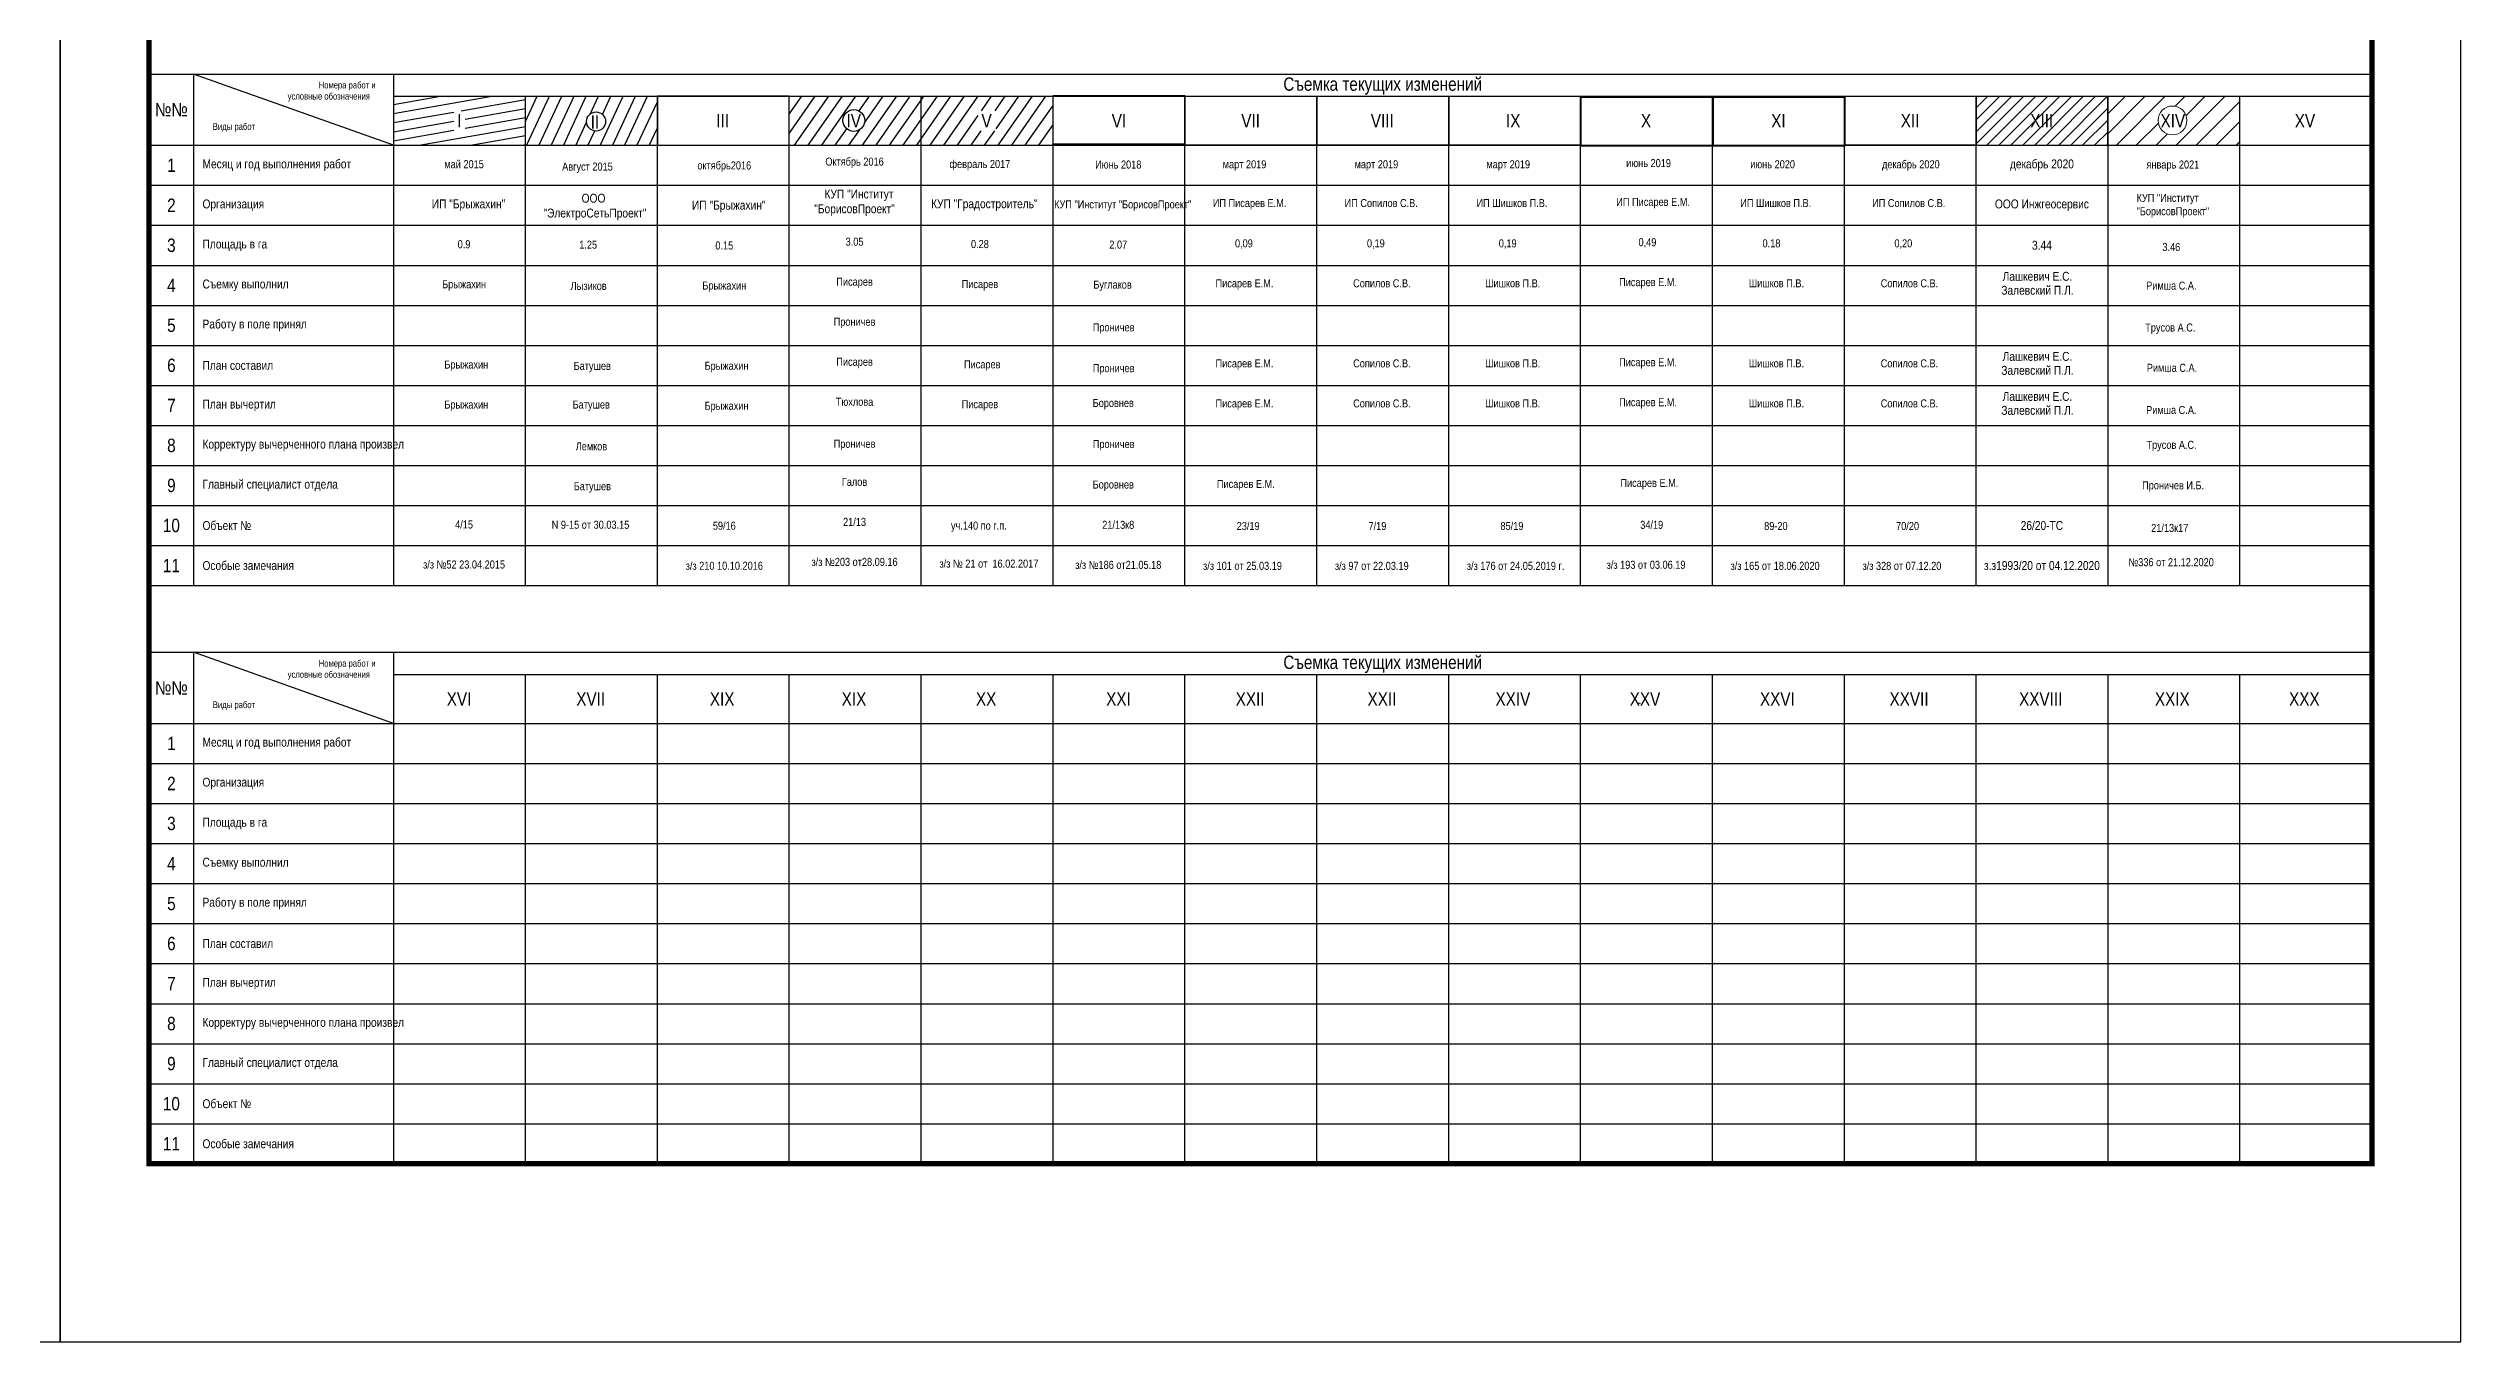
# Model space of a CAD drawing. Header units: millimetres. Extents: x 5990 to 6530, y 11480 to 11770.
# Drawn here: x 6258.6 to 6530, y 11480 to 11625.4 of the extents above; entities that cross this region are included whole.
import ezdxf
from ezdxf.enums import TextEntityAlignment as Align

# ---------------------------------------------------------------- set-up
doc = ezdxf.new("R2010")
doc.units = ezdxf.units.MM
doc.layers.add('01 ПЛАНШЕТ', color=7, linetype='Continuous')
doc.styles.add('Д-431', font='ARIALNI_1.TTF', dxfattribs={"height": 0.9})
doc.styles.add('Р-131', font='ARIALN.TTF')

msp = doc.modelspace()

# ---------------------------------------------------------------- hatches: boundary and pattern name
at = {"layer": '01 ПЛАНШЕТ', "lineweight": 25}
h = msp.add_hatch(dxfattribs=at)
h.set_pattern_fill('ANSI31', color=4, scale=10, angle=10, style=0)
h.set_pattern_definition([(55, (0, 0), (-1.02394006, 0.71697055), [])])
h.paths.add_polyline_path([(6356.83, 11620), (6342, 11620), (6342, 11614.5), (6356.83, 11614.5)])
h.paths.add_polyline_path([(6348.02, 11617.28, -1), (6350.49, 11617.28, -1)], flags=16)
h.paths.add_polyline_path([(6348.07, 11616.12), (6350.6, 11616.12), (6350.6, 11618.38), (6348.07, 11618.38)], flags=24)
at = {"layer": '01 ПЛАНШЕТ', "lineweight": 15}
h = msp.add_hatch(dxfattribs=at)
h.set_pattern_fill('ANSI31', color=3, scale=0.3)
h.set_pattern_definition([(45, (-116.5, -185), (-0.67351921, 0.67351921), [])])
h.paths.add_polyline_path([(6490.33, 11620), (6475.5, 11620), (6475.5, 11614.5), (6490.33, 11614.5)])
h.paths.add_polyline_path([(6481.02, 11616.12), (6484.82, 11616.12), (6484.82, 11618.38), (6481.02, 11618.38)], flags=24)
h = msp.add_hatch(dxfattribs=at)
h.set_pattern_fill('ANSI31', color=225, scale=0.5)
h.paths.add_polyline_path([(6490.28, 11620), (6505.17, 11620), (6505.17, 11614.5), (6490.28, 11614.5)])
edge = h.paths.add_edge_path(flags=16)
edge.add_arc((6497.58, 11617.29), 1.62, 0, 360)

# ---------------------------------------------------------------- linework, layer by layer
at = {"layer": '01 ПЛАНШЕТ', "color": 2}
for p, q in [((6297.5, 11619.07), (6302.78, 11620)), ((6297.5, 11618.05), (6308.54, 11620)), ((6305.08, 11618.38), (6312.33, 11619.65)), ((6297.5, 11617.04), (6304.27, 11618.23)), ((6297.5, 11616.02), (6304.27, 11617.22)), ((6300.38, 11614.5), (6312.33, 11616.61)), ((6305.55, 11617.44), (6312.33, 11618.64)), ((6305.55, 11616.43), (6312.33, 11617.62)), ((6297.5, 11615.01), (6304.27, 11616.2)), ((6306.14, 11614.5), (6312.33, 11615.59)), ((6311.9, 11614.5), (6312.33, 11614.58))]:
    msp.add_line(p, q, dxfattribs=at)
at = {"layer": '01 ПЛАНШЕТ', "color": 6}
for p, q in [((6312.33, 11617.17), (6313.65, 11620.01)), ((6312.49, 11614.55), (6315.03, 11620)), ((6313.87, 11614.55), (6316.41, 11620)), ((6315.25, 11614.55), (6317.79, 11620.01)), ((6316.63, 11614.55), (6319.17, 11620.01)), ((6319.6, 11618), (6320.55, 11620)), ((6320.76, 11614.55), (6323.31, 11620.01)), ((6320.98, 11617.97), (6321.93, 11620.01)), ((6322.14, 11614.55), (6324.69, 11620.01)), ((6323.52, 11614.55), (6326.07, 11620.01)), ((6324.9, 11614.55), (6327.13, 11619.32)), ((6318.01, 11614.55), (6319.2, 11617.11)), ((6319.39, 11614.55), (6320.12, 11616.11)), ((6326.28, 11614.55), (6327.13, 11616.38))]:
    msp.add_line(p, q, dxfattribs=at)
at = {"layer": '01 ПЛАНШЕТ', "color": 94, "lineweight": 25}
for p, q in [((6356.83, 11619.57), (6357.13, 11620)), ((6356.83, 11617.39), (6358.66, 11620)), ((6356.83, 11615.21), (6360.18, 11620)), ((6357.86, 11614.5), (6361.71, 11620)), ((6359.39, 11614.5), (6363.24, 11620)), ((6363.62, 11618.38), (6364.76, 11620)), ((6365.15, 11618.38), (6366.29, 11620)), ((6365.26, 11616.35), (6367.81, 11620)), ((6365.49, 11614.5), (6369.34, 11620)), ((6367.02, 11614.5), (6370.87, 11620)), ((6360.91, 11614.5), (6363.25, 11617.84)), ((6368.54, 11614.5), (6371.67, 11618.96)), ((6370.07, 11614.5), (6371.67, 11616.78)), ((6362.44, 11614.5), (6363.58, 11616.12)), ((6363.96, 11614.5), (6365.1, 11616.12)), ((6371.59, 11614.5), (6371.67, 11614.61))]:
    msp.add_line(p, q, dxfattribs=at)
at = {"layer": '01 ПЛАНШЕТ', "color": 7}
for points in [[(5990, 11480), (6260, 11480), (6260, 11770), (5990, 11770)], [(6260, 11480), (6530, 11480), (6530, 11770), (6260, 11770)]]:
    msp.add_lwpolyline(points, close=True, dxfattribs=at)
at = {"layer": '01 ПЛАНШЕТ', "color": 7, "const_width": 0.6}
msp.add_lwpolyline([(6270, 11500), (6520, 11500), (6520, 11750), (6270, 11750), (6270, 11500)], dxfattribs=at)
at = {"layer": '01 ПЛАНШЕТ', "color": 7}
for points in [[(6270, 11622.5), (6270, 11622.5), (6520, 11622.5)], [(6275, 11622.5), (6275, 11565)], [(6297.5, 11614.5), (6275, 11622.5)], [(6297.5, 11622.5), (6297.5, 11565)], [(6297.5, 11620), (6520, 11620)], [(6312.33, 11565), (6312.33, 11620)], [(6312.33, 11565), (6312.33, 11620)], [(6312.33, 11565), (6312.33, 11620)], [(6312.33, 11565), (6312.33, 11620)], [(6312.33, 11565), (6312.33, 11620)], [(6327.17, 11565), (6327.17, 11620)], [(6327.17, 11565), (6327.17, 11620)], [(6327.17, 11565), (6327.17, 11620)], [(6327.17, 11565), (6327.17, 11620)], [(6327.17, 11565), (6327.17, 11620)], [(6342, 11565), (6342, 11620)], [(6342, 11565), (6342, 11620)], [(6342, 11565), (6342, 11620)], [(6342, 11565), (6342, 11620)], [(6342, 11565), (6342, 11620)], [(6356.83, 11565), (6356.83, 11620)], [(6356.83, 11565), (6356.83, 11620)], [(6356.83, 11565), (6356.83, 11620)], [(6356.83, 11565), (6356.83, 11620)], [(6356.83, 11565), (6356.83, 11620)], [(6371.67, 11565), (6371.67, 11620)], [(6371.67, 11565), (6371.67, 11620)], [(6371.67, 11565), (6371.67, 11620)], [(6371.67, 11565), (6371.67, 11620)], [(6371.67, 11565), (6371.67, 11620)], [(6386.5, 11565), (6386.5, 11620)], [(6386.5, 11565), (6386.5, 11620)], [(6386.5, 11565), (6386.5, 11620)], [(6386.5, 11565), (6386.5, 11620)], [(6386.5, 11565), (6386.5, 11620)], [(6401.33, 11565), (6401.33, 11620)], [(6401.33, 11565), (6401.33, 11620)], [(6401.33, 11565), (6401.33, 11620)], [(6401.33, 11565), (6401.33, 11620)], [(6401.33, 11565), (6401.33, 11620)], [(6416.17, 11565), (6416.17, 11620)], [(6416.17, 11565), (6416.17, 11620)], [(6416.17, 11565), (6416.17, 11620)], [(6416.17, 11565), (6416.17, 11620)], [(6416.17, 11565), (6416.17, 11620)], [(6431, 11565), (6431, 11620)], [(6431, 11565), (6431, 11620)], [(6431, 11565), (6431, 11620)], [(6431, 11565), (6431, 11620)], [(6431, 11565), (6431, 11620)], [(6445.83, 11565), (6445.83, 11620)], [(6445.83, 11565), (6445.83, 11620)], [(6445.83, 11565), (6445.83, 11620)], [(6445.83, 11565), (6445.83, 11620)], [(6445.83, 11565), (6445.83, 11620)], [(6460.67, 11565), (6460.67, 11620)], [(6460.67, 11565), (6460.67, 11620)], [(6460.67, 11565), (6460.67, 11620)], [(6460.67, 11565), (6460.67, 11620)], [(6460.67, 11565), (6460.67, 11620)], [(6475.5, 11565), (6475.5, 11620)], [(6475.5, 11565), (6475.5, 11620)], [(6475.5, 11565), (6475.5, 11620)], [(6475.5, 11565), (6475.5, 11620)], [(6475.5, 11565), (6475.5, 11620)], [(6490.33, 11565), (6490.33, 11620)], [(6490.33, 11565), (6490.33, 11620)], [(6490.33, 11565), (6490.33, 11620)], [(6490.33, 11565), (6490.33, 11620)], [(6490.33, 11565), (6490.33, 11620)], [(6505.17, 11565), (6505.17, 11620)], [(6505.17, 11565), (6505.17, 11620)], [(6505.17, 11565), (6505.17, 11620)], [(6505.17, 11565), (6505.17, 11620)], [(6520, 11565), (6520, 11620)], [(6520, 11565), (6520, 11620)], [(6520, 11565), (6520, 11620)], [(6520, 11565), (6520, 11620)], [(6520, 11565), (6520, 11620)], [(6270, 11614.5), (6520, 11614.5)], [(6270, 11610), (6520, 11610)], [(6270, 11605.5), (6520, 11605.5)], [(6270, 11601), (6520, 11601)], [(6270, 11596.5), (6520, 11596.5)], [(6270, 11592), (6520, 11592)], [(6270, 11587.5), (6520, 11587.5)], [(6270, 11583), (6520, 11583)], [(6270, 11578.5), (6520, 11578.5)], [(6270, 11574), (6520, 11574)], [(6270, 11569.5), (6520, 11569.5)], [(6270, 11565), (6520, 11565)], [(6270, 11557.5), (6270, 11557.5), (6520, 11557.5)], [(6275, 11557.5), (6275, 11500)], [(6297.5, 11549.5), (6275, 11557.5)], [(6297.5, 11557.5), (6297.5, 11500)], [(6297.5, 11555), (6520, 11555)], [(6312.33, 11500), (6312.33, 11555)], [(6312.33, 11500), (6312.33, 11555)], [(6312.33, 11500), (6312.33, 11555)], [(6312.33, 11500), (6312.33, 11555)], [(6312.33, 11500), (6312.33, 11555)], [(6327.17, 11500), (6327.17, 11555)], [(6327.17, 11500), (6327.17, 11555)], [(6327.17, 11500), (6327.17, 11555)], [(6327.17, 11500), (6327.17, 11555)], [(6327.17, 11500), (6327.17, 11555)], [(6342, 11500), (6342, 11555)], [(6342, 11500), (6342, 11555)], [(6342, 11500), (6342, 11555)], [(6342, 11500), (6342, 11555)], [(6342, 11500), (6342, 11555)], [(6356.83, 11500), (6356.83, 11555)], [(6356.83, 11500), (6356.83, 11555)], [(6356.83, 11500), (6356.83, 11555)], [(6356.83, 11500), (6356.83, 11555)], [(6356.83, 11500), (6356.83, 11555)], [(6371.67, 11500), (6371.67, 11555)], [(6371.67, 11500), (6371.67, 11555)], [(6371.67, 11500), (6371.67, 11555)], [(6371.67, 11500), (6371.67, 11555)], [(6371.67, 11500), (6371.67, 11555)], [(6386.5, 11500), (6386.5, 11555)], [(6386.5, 11500), (6386.5, 11555)], [(6386.5, 11500), (6386.5, 11555)], [(6386.5, 11500), (6386.5, 11555)], [(6386.5, 11500), (6386.5, 11555)], [(6401.33, 11500), (6401.33, 11555)], [(6401.33, 11500), (6401.33, 11555)], [(6401.33, 11500), (6401.33, 11555)], [(6401.33, 11500), (6401.33, 11555)], [(6401.33, 11500), (6401.33, 11555)], [(6416.17, 11500), (6416.17, 11555)], [(6416.17, 11500), (6416.17, 11555)], [(6416.17, 11500), (6416.17, 11555)], [(6416.17, 11500), (6416.17, 11555)], [(6416.17, 11500), (6416.17, 11555)], [(6431, 11500), (6431, 11555)], [(6431, 11500), (6431, 11555)], [(6431, 11500), (6431, 11555)], [(6431, 11500), (6431, 11555)], [(6431, 11500), (6431, 11555)], [(6445.83, 11500), (6445.83, 11555)], [(6445.83, 11500), (6445.83, 11555)], [(6445.83, 11500), (6445.83, 11555)], [(6445.83, 11500), (6445.83, 11555)], [(6445.83, 11500), (6445.83, 11555)], [(6460.67, 11500), (6460.67, 11555)], [(6460.67, 11500), (6460.67, 11555)], [(6460.67, 11500), (6460.67, 11555)], [(6460.67, 11500), (6460.67, 11555)], [(6460.67, 11500), (6460.67, 11555)], [(6475.5, 11500), (6475.5, 11555)], [(6475.5, 11500), (6475.5, 11555)], [(6475.5, 11500), (6475.5, 11555)], [(6475.5, 11500), (6475.5, 11555)], [(6475.5, 11500), (6475.5, 11555)], [(6490.33, 11500), (6490.33, 11555)], [(6490.33, 11500), (6490.33, 11555)], [(6490.33, 11500), (6490.33, 11555)], [(6490.33, 11500), (6490.33, 11555)], [(6490.33, 11500), (6490.33, 11555)], [(6505.17, 11500), (6505.17, 11555)], [(6505.17, 11500), (6505.17, 11555)], [(6505.17, 11500), (6505.17, 11555)], [(6505.17, 11500), (6505.17, 11555)], [(6520, 11500), (6520, 11555)], [(6520, 11500), (6520, 11555)], [(6520, 11500), (6520, 11555)], [(6520, 11500), (6520, 11555)], [(6520, 11500), (6520, 11555)], [(6270, 11549.5), (6520, 11549.5)], [(6270, 11545), (6520, 11545)], [(6270, 11540.5), (6520, 11540.5)], [(6270, 11536), (6520, 11536)], [(6270, 11531.5), (6520, 11531.5)], [(6270, 11527), (6520, 11527)], [(6270, 11522.5), (6520, 11522.5)], [(6270, 11518), (6520, 11518)], [(6270, 11513.5), (6520, 11513.5)], [(6270, 11509), (6520, 11509)], [(6270, 11504.5), (6520, 11504.5)], [(6270, 11500), (6520, 11500)]]:
    msp.add_lwpolyline(points, dxfattribs=at)
at = {"layer": '01 ПЛАНШЕТ', "color": 5, "lineweight": 30}
msp.add_lwpolyline([(6327.17, 11614.5), (6342, 11614.5), (6342, 11620), (6327.17, 11620), (6327.17, 11614.5)], dxfattribs=at)
at = {"layer": '01 ПЛАНШЕТ', "color": 6, "lineweight": 30}
msp.add_lwpolyline([(6371.67, 11620.11), (6386.5, 11620.11), (6386.5, 11614.61), (6371.67, 11614.61)], close=True, dxfattribs=at)
at = {"layer": '01 ПЛАНШЕТ', "color": 1, "lineweight": 30}
msp.add_lwpolyline([(6386.5, 11620), (6401.33, 11620), (6401.33, 11614.5), (6386.5, 11614.5)], close=True, dxfattribs=at)
at = {"layer": '01 ПЛАНШЕТ', "color": 4, "lineweight": 30}
msp.add_lwpolyline([(6401.33, 11620), (6416.17, 11620), (6416.17, 11614.5), (6401.33, 11614.5)], close=True, dxfattribs=at)
at = {"layer": '01 ПЛАНШЕТ', "color": 94, "lineweight": 30}
msp.add_lwpolyline([(6416.17, 11620), (6431, 11620), (6431, 11614.5), (6416.17, 11614.5)], close=True, dxfattribs=at)
at = {"layer": '01 ПЛАНШЕТ', "color": 2, "lineweight": 30}
msp.add_lwpolyline([(6431.07, 11619.91), (6445.91, 11619.91), (6445.91, 11614.41), (6431.07, 11614.41)], close=True, dxfattribs=at)
at = {"layer": '01 ПЛАНШЕТ', "color": 5, "lineweight": 30}
msp.add_lwpolyline([(6445.91, 11619.91), (6460.74, 11619.91), (6460.74, 11614.41), (6445.91, 11614.41)], close=True, dxfattribs=at)
at = {"layer": '01 ПЛАНШЕТ', "color": 30, "lineweight": 30}
msp.add_lwpolyline([(6460.67, 11620), (6475.5, 11620), (6475.5, 11614.5), (6460.67, 11614.5)], close=True, dxfattribs=at)
at = {"layer": '01 ПЛАНШЕТ', "color": 225, "lineweight": 15}
msp.add_lwpolyline([(6490.28, 11620), (6505.17, 11620), (6505.17, 11614.5), (6490.28, 11614.5)], close=True, dxfattribs=at)
at = {"layer": '01 ПЛАНШЕТ', "color": 7, "lineweight": -2, "ltscale": 0.5, "const_width": 0.1}
msp.add_lwpolyline([(6437.35, 11551.78), (6437.75, 11551.79)], dxfattribs=at)
at = {"layer": '01 ПЛАНШЕТ'}
msp.add_circle((6320.27, 11617.17), 1.07, dxfattribs=at)
at = {"layer": '01 ПЛАНШЕТ', "lineweight": 25}
msp.add_circle((6349.26, 11617.28), 1.23, dxfattribs=at)
at = {"layer": '01 ПЛАНШЕТ', "color": 225, "lineweight": 15}
msp.add_circle((6497.58, 11617.29), 1.62, dxfattribs=at)

# ---------------------------------------------------------------- texts
at = {"layer": '01 ПЛАНШЕТ', "color": 7}
for s, height, style, p in [('I', 1.5, 'Р-131', (6304.65, 11616.5)), ('II', 1.5, 'Р-131', (6319.66, 11616.38)), ('III', 1.5, 'Р-131', (6333.79, 11616.5)), ('IV', 1.5, 'Р-131', (6348.44, 11616.5)), ('V', 1.5, 'Р-131', (6363.62, 11616.5)), ('VI', 1.5, 'Р-131', (6378.27, 11616.5)), ('VII', 1.5, 'Р-131', (6392.84, 11616.5)), ('VIII', 1.5, 'Р-131', (6407.41, 11616.5)), ('IX', 1.5, 'Р-131', (6422.61, 11616.5)), ('X', 1.5, 'Р-131', (6437.79, 11616.5)), ('XI', 1.5, 'Р-131', (6452.44, 11616.5)), ('XII', 1.5, 'Р-131', (6467.01, 11616.5)), ('XIII', 1.5, 'Р-131', (6481.58, 11616.5)), ('XIV', 1.5, 'Р-131', (6496.23, 11616.5)), ('XV', 1.5, 'Р-131', (6511.33, 11616.5)), ('март 2019', 0.9, 'Д-431', (6390.75, 11611.91)), ('март 2019', 0.9, 'Д-431', (6405.58, 11611.91)), ('март 2019', 0.9, 'Д-431', (6420.41, 11611.91)), ('июнь 2019', 0.9, 'Д-431', (6436.13, 11612.04)), ('июнь 2020', 0.9, 'Д-431', (6450.08, 11611.91)), ('декабрь 2020', 0.9, 'Д-431', (6464.91, 11611.91)), ('ИП Писарев Е.М.', 0.9, 'Д-431', (6389.63, 11607.55)), ('ИП Сопилов С.В.', 0.9, 'Д-431', (6404.46, 11607.55)), ('ИП Шишков П.В.', 0.9, 'Д-431', (6419.29, 11607.55)), ('ИП Писарев Е.М.', 0.9, 'Д-431', (6435.02, 11607.68)), ('ИП Шишков П.В.', 0.9, 'Д-431', (6448.96, 11607.55)), ('ИП Сопилов С.В.', 0.9, 'Д-431', (6463.79, 11607.55)), ('0,09', 0.9, 'Д-431', (6392.13, 11603.02)), ('0,19', 0.9, 'Д-431', (6406.97, 11603.02)), ('0,19', 0.9, 'Д-431', (6421.8, 11603.02)), ('0,49', 0.9, 'Д-431', (6437.52, 11603.15)), ('0.18', 0.9, 'Д-431', (6451.47, 11603.02)), ('0,20', 0.9, 'Д-431', (6466.3, 11603.02)), ('  Писарев Е.М.', 0.9, 'Д-431', (6389.37, 11598.53)), ('Сопилов С.В.', 0.9, 'Д-431', (6405.42, 11598.53)), ('Шишков П.В.', 0.9, 'Д-431', (6420.26, 11598.53)), ('  Писарев Е.М.', 0.9, 'Д-431', (6434.76, 11598.66)), ('Шишков П.В.', 0.9, 'Д-431', (6449.92, 11598.53)), ('Сопилов С.В.', 0.9, 'Д-431', (6464.76, 11598.53)), ('  Писарев Е.М.', 0.9, 'Д-431', (6389.37, 11589.53)), ('Сопилов С.В.', 0.9, 'Д-431', (6405.42, 11589.53)), ('Шишков П.В.', 0.9, 'Д-431', (6420.26, 11589.53)), ('  Писарев Е.М.', 0.9, 'Д-431', (6434.76, 11589.66)), ('Шишков П.В.', 0.9, 'Д-431', (6449.92, 11589.53)), ('Сопилов С.В.', 0.9, 'Д-431', (6464.76, 11589.53)), ('  Писарев Е.М.', 0.9, 'Д-431', (6389.37, 11585.03)), ('Сопилов С.В.', 0.9, 'Д-431', (6405.42, 11585.03)), ('Шишков П.В.', 0.9, 'Д-431', (6420.26, 11585.03)), ('  Писарев Е.М.', 0.9, 'Д-431', (6434.76, 11585.16)), ('Шишков П.В.', 0.9, 'Д-431', (6449.92, 11585.03)), ('Сопилов С.В.', 0.9, 'Д-431', (6464.76, 11585.03)), ('  Писарев Е.М.', 0.9, 'Д-431', (6389.52, 11575.97)), ('  Писарев Е.М.', 0.9, 'Д-431', (6434.91, 11576.09)), ('23/19', 0.9, 'Д-431', (6392.32, 11571.25)), ('7/19', 0.9, 'Д-431', (6407.15, 11571.25)), ('85/19', 0.9, 'Д-431', (6421.99, 11571.25)), ('34/19', 0.9, 'Д-431', (6437.71, 11571.38)), ('89-20', 0.9, 'Д-431', (6451.65, 11571.25)), ('70/20', 0.9, 'Д-431', (6466.49, 11571.25)), ('з/з 101 от 25.03.19', 0.9, 'Д-431', (6388.54, 11566.77)), ('з/з 97 от 22.03.19', 0.9, 'Д-431', (6403.37, 11566.77)), ('з/з 176 от 24.05.2019 г.  ', 0.9, 'Д-431', (6418.21, 11566.77)), ('з/з 193 от 03.06.19', 0.9, 'Д-431', (6433.93, 11566.89)), ('з/з 165 от 18.06.2020  ', 0.9, 'Д-431', (6447.87, 11566.77)), ('з/з 328 от 07.12.20', 0.9, 'Д-431', (6462.71, 11566.77)), ('XVI', 1.5, 'Р-131', (6303.47, 11551.5)), ('XVII', 1.5, 'Р-131', (6318.04, 11551.5)), ('XIX', 1.5, 'Р-131', (6333.06, 11551.5)), ('XIX', 1.5, 'Р-131', (6347.89, 11551.5)), ('XX', 1.5, 'Р-131', (6362.99, 11551.5)), ('XXI', 1.5, 'Р-131', (6377.64, 11551.5)), ('XXII', 1.5, 'Р-131', (6392.21, 11551.5)), ('XXII', 1.5, 'Р-131', (6407.04, 11551.5)), ('XXIV', 1.5, 'Р-131', (6421.43, 11551.5)), ('XXV', 1.5, 'Р-131', (6436.53, 11551.5)), ('XXVI', 1.5, 'Р-131', (6451.18, 11551.5)), ('XXVII', 1.5, 'Р-131', (6465.75, 11551.5)), ('XXVIII', 1.5, 'Р-131', (6480.32, 11551.5)), ('XXIX', 1.5, 'Р-131', (6495.6, 11551.5)), ('XXX', 1.5, 'Р-131', (6510.69, 11551.5))]:
    msp.add_text(s, height=height, dxfattribs=dict(at, style=style)).set_placement(p)
for s, style, p in [('май 2015', 'Р-131', (6305.42, 11611.92)), ('Август 2015', 'Р-131', (6319.3, 11611.65)), ('октябрь2016', 'Р-131', (6334.69, 11611.78)), ('Октябрь 2016', 'Р-131', (6349.34, 11612.21)), ('февраль 2017', 'Р-131', (6363.44, 11611.94)), ('Июнь 2018', 'Д-431', (6379, 11611.88)), ('0.9', 'Р-131', (6305.42, 11602.92)), ('0.15', 'Р-131', (6334.69, 11602.78)), ('3.05', 'Р-131', (6349.34, 11603.21)), ('0.28', 'Р-131', (6363.44, 11602.94)), ('2.07', 'Д-431', (6379, 11602.88)), ('Брыжахин', 'Р-131', (6305.42, 11598.42)), ('Лызиков', 'Р-131', (6319.43, 11598.24)), ('Брыжахин', 'Р-131', (6334.69, 11598.28)), ('Писарев', 'Р-131', (6349.34, 11598.71)), ('Писарев', 'Р-131', (6363.44, 11598.44)), ('Буглаков', 'Д-431', (6378.36, 11598.38)), ('Проничев', 'Р-131', (6349.34, 11594.21)), ('Проничев', 'Д-431', (6378.48, 11593.58)), ('Брыжахин', 'Р-131', (6305.67, 11589.4)), ('Батушев', 'Р-131', (6319.84, 11589.25)), ('Брыжахин', 'Р-131', (6334.94, 11589.26)), ('Писарев', 'Р-131', (6349.34, 11589.71)), ('Писарев', 'Р-131', (6363.7, 11589.42)), ('Проничев', 'Д-431', (6378.48, 11588.99)), ('Брыжахин', 'Р-131', (6305.67, 11584.9)), ('Батушев', 'Р-131', (6319.73, 11584.9)), ('Брыжахин', 'Р-131', (6334.94, 11584.76)), ('Тюхлова', 'Р-131', (6349.34, 11585.21)), ('Писарев', 'Р-131', (6363.44, 11584.94)), ('Боровнев', 'Д-431', (6378.44, 11585.08)), ('Проничев', 'Р-131', (6349.34, 11580.49)), ('Проничев', 'Д-431', (6378.48, 11580.46)), ('Лемков', 'Р-131', (6319.75, 11580.21)), ('Батушев', 'Р-131', (6319.85, 11575.72)), ('Галов', 'Р-131', (6349.34, 11576.21)), ('Боровнев', 'Д-431', (6378.44, 11575.91)), ('4/15', 'Р-131', (6305.42, 11571.42)), ('N 9-15 от 30.03.15', 'Р-131', (6319.64, 11571.39)), ('59/16', 'Р-131', (6334.69, 11571.28)), ('21/13', 'Р-131', (6349.34, 11571.71)), ('уч.140 по г.п.', 'Р-131', (6363.32, 11571.29)), ('21/13к8', 'Д-431', (6379, 11571.38)), ('з/з №52 23.04.2015', 'Р-131', (6305.42, 11566.92)), ('з/з 210 10.10.2016', 'Р-131', (6334.69, 11566.78)), ('з/з №203 от28.09.16', 'Р-131', (6349.34, 11567.21)), ('з/з № 21 от  16.02.2017', 'Р-131', (6364.45, 11567.02)), ('з/з №186 от21.05.18', 'Д-431', (6379, 11566.88))]:
    msp.add_text(s, height=0.9, dxfattribs=dict(at, style=style)).set_placement(p, align=Align.CENTER)
at = {"layer": '01 ПЛАНШЕТ', "color": 7, "lineweight": 25, "style": 'Д-431'}
for s, p in [('январь 2021', (6494.65, 11611.88)), ('3.46', (6496.44, 11602.61)), ('Римша С.А.', (6494.62, 11598.27)), ('Трусов А.С.', (6494.51, 11593.56)), ('Римша С.А.', (6494.69, 11589.03)), ('Римша С.А.', (6494.61, 11584.29)), ('Трусов А.С.', (6494.65, 11580.37)), ('Проничев И.Б.', (6494.16, 11575.82)), ('21/13к17 ', (6495.18, 11571.03)), ('№336 от 21.12.2020', (6492.62, 11567.18))]:
    msp.add_text(s, height=0.9, dxfattribs=at).set_placement(p)
at = {"layer": '01 ПЛАНШЕТ', "color": 7}
for s, insert, char_height, width, attachment_point, style in [('Съемка текущих изменений', (6408.75, 11621.15), 1.5, 222.5, 5, 'Р-131'), ('№№', (6272.5, 11618.5), 1.5, 5, 5, 'Р-131'), ('\\pi3.8008;Номера работ и \\P\\pi0.30913;условные обозначения', (6285.27, 11619.41), 0.75, 11.6847, 7, 'Р-131'), ('Виды работ', (6277.16, 11616), 0.75, 6.4024, 7, 'Р-131'), ('1', (6272.5, 11612.25), 1.5, 5, 5, 'Р-131'), ('\\pi1;Месяц и год выполнения работ', (6275, 11612.25), 1, 22.5, 4, 'Р-131'), ('2', (6272.5, 11607.75), 1.5, 5, 5, 'Р-131'), ('\\pi1;Организация', (6275, 11607.75), 1, 22.5, 4, 'Р-131'), ('\\pi1;ИП "Брыжахин"', (6305.42, 11607.75), 1, 15.8333, 5, 'Р-131'), ('\\pi1;ООО\\P\\pt12; "ЭлектроСетьПроект"', (6319.48, 11607.56), 1, 15.8333, 5, 'Р-131'), ('\\pi1;КУП "Институт "БорисовПроект"', (6349.34, 11608.04), 1, 15.8333, 5, 'Р-131'), ('\\pi1;КУП "Градостроитель"', (6363.44, 11607.77), 1, 15.8333, 5, 'Р-131'), ('\\pi1;ИП "Брыжахин"', (6334.69, 11607.61), 1, 15.8333, 5, 'Р-131'), ('\\pi1;КУП "Институт "БорисовПроект"', (6379, 11607.72), 0.9, 15.8333, 5, 'Д-431'), ('3', (6272.5, 11603.25), 1.5, 5, 5, 'Р-131'), ('\\pi1;Площадь в га', (6275, 11603.25), 1, 22.5, 4, 'Р-131'), ('1.25', (6318.37, 11603.77), 0.9, 1.4401, 1, 'Д-431'), ('4', (6272.5, 11598.75), 1.5, 5, 5, 'Р-131'), ('\\pi1;Съемку выполнил', (6275, 11598.75), 1, 22.5, 4, 'Р-131'), ('5', (6272.5, 11594.25), 1.5, 5, 5, 'Р-131'), ('\\pi1;Работу в поле принял', (6275, 11594.25), 1, 22.5, 4, 'Р-131'), ('6', (6272.5, 11589.75), 1.5, 5, 5, 'Р-131'), ('\\pi1;План составил', (6275, 11589.75), 1, 22.5, 4, 'Р-131'), ('7', (6272.5, 11585.25), 1.5, 5, 5, 'Р-131'), ('\\pi1;План вычертил', (6275, 11585.25), 1, 22.5, 4, 'Р-131'), ('8', (6272.5, 11580.75), 1.5, 5, 5, 'Р-131'), ('\\pl1;Корректуру вычерченного плана произвел', (6275, 11580.75), 1, 22.5, 4, 'Р-131'), ('9', (6272.5, 11576.25), 1.5, 5, 5, 'Р-131'), ('\\pi1;Главный специалист отдела', (6275, 11576.25), 1, 22.5, 4, 'Р-131'), ('10', (6272.5, 11571.75), 1.5, 5, 5, 'Р-131'), ('\\pi1;Объект №', (6275, 11571.75), 1, 22.5, 4, 'Р-131'), ('11', (6272.5, 11567.25), 1.5, 5, 5, 'Р-131'), ('\\pi1;Особые замечания', (6275, 11567.25), 1, 22.5, 4, 'Р-131'), ('Съемка текущих изменений', (6408.75, 11556.15), 1.5, 222.5, 5, 'Р-131'), ('№№', (6272.5, 11553.5), 1.5, 5, 5, 'Р-131'), ('\\pi3.8008;Номера работ и \\P\\pi0.30913;условные обозначения', (6285.27, 11554.41), 0.75, 11.6847, 7, 'Р-131'), ('Виды работ', (6277.16, 11551), 0.75, 6.4024, 7, 'Р-131'), ('1', (6272.5, 11547.25), 1.5, 5, 5, 'Р-131'), ('\\pi1;Месяц и год выполнения работ', (6275, 11547.25), 1, 22.5, 4, 'Р-131'), ('2', (6272.5, 11542.75), 1.5, 5, 5, 'Р-131'), ('\\pi1;Организация', (6275, 11542.75), 1, 22.5, 4, 'Р-131'), ('3', (6272.5, 11538.25), 1.5, 5, 5, 'Р-131'), ('\\pi1;Площадь в га', (6275, 11538.25), 1, 22.5, 4, 'Р-131'), ('4', (6272.5, 11533.75), 1.5, 5, 5, 'Р-131'), ('\\pi1;Съемку выполнил', (6275, 11533.75), 1, 22.5, 4, 'Р-131'), ('5', (6272.5, 11529.25), 1.5, 5, 5, 'Р-131'), ('\\pi1;Работу в поле принял', (6275, 11529.25), 1, 22.5, 4, 'Р-131'), ('6', (6272.5, 11524.75), 1.5, 5, 5, 'Р-131'), ('\\pi1;План составил', (6275, 11524.75), 1, 22.5, 4, 'Р-131'), ('7', (6272.5, 11520.25), 1.5, 5, 5, 'Р-131'), ('\\pi1;План вычертил', (6275, 11520.25), 1, 22.5, 4, 'Р-131'), ('8', (6272.5, 11515.75), 1.5, 5, 5, 'Р-131'), ('\\pl1;Корректуру вычерченного плана произвел', (6275, 11515.75), 1, 22.5, 4, 'Р-131'), ('9', (6272.5, 11511.25), 1.5, 5, 5, 'Р-131'), ('\\pi1;Главный специалист отдела', (6275, 11511.25), 1, 22.5, 4, 'Р-131'), ('10', (6272.5, 11506.75), 1.5, 5, 5, 'Р-131'), ('\\pi1;Объект №', (6275, 11506.75), 1, 22.5, 4, 'Р-131'), ('11', (6272.5, 11502.25), 1.5, 5, 5, 'Р-131'), ('\\pi1;Особые замечания', (6275, 11502.25), 1, 22.5, 4, 'Р-131')]:
    msp.add_mtext(s, dxfattribs=dict(at, insert=insert, char_height=char_height, width=width, attachment_point=attachment_point, style=style))
at = {"layer": '01 ПЛАНШЕТ', "char_height": 1, "width": 15.8333, "attachment_point": 5, "style": 'Р-131'}
for s, insert in [('\\pi1;декабрь 2020', (6482.39, 11612.25)), ('\\pi1;ООО Инжгеосервис', (6482.39, 11607.75)), ('\\pi1;3.44', (6482.39, 11603.25)), ('Лашкевич Е.С.', (6482.39, 11599.76)), ('Залевский П.Л.', (6482.39, 11598.19)), ('Залевский П.Л.', (6482.39, 11589.19)), ('Лашкевич Е.С.', (6482.39, 11590.76)), ('Лашкевич Е.С.', (6482.39, 11586.26)), ('Залевский П.Л.', (6482.39, 11584.69)), ('\\pi1;26/20-ТС', (6482.39, 11571.75)), ('\\pi1;з.з1993/20 от 04.12.2020', (6482.39, 11567.25))]:
    msp.add_mtext(s, dxfattribs=dict(at, insert=insert))
at = {"layer": '01 ПЛАНШЕТ', "insert": (6493.54, 11609.03), "char_height": 0.9, "attachment_point": 1, "style": 'Д-431'}
msp.add_mtext('КУП "Институт \\P"БорисовПроект" ', dxfattribs=at)

doc.saveas('drawing.dxf')
